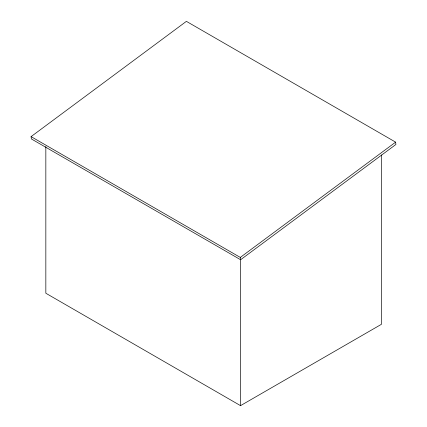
<?xml version="1.0" encoding="UTF-8"?>
<svg xmlns="http://www.w3.org/2000/svg" width="427" height="427" viewBox="0 0 427 427"><rect width="100%" height="100%" fill="white"/><g stroke="black" fill="none" stroke-linecap="round" stroke-linejoin="round"><path stroke-width="0.64" d="M31.075 136.624L186.396 21.35L395.621 142.143L395.925 144.459L240.604 259.739L31.379 138.94L31.075 136.624L240.3 257.422L240.604 259.739M240.3 257.422L395.621 142.143M45.838 146.472L45.838 293.242L240.534 405.65L381.471 324.28L381.471 154.937M240.534 259.547L240.534 405.65"/></g></svg>
